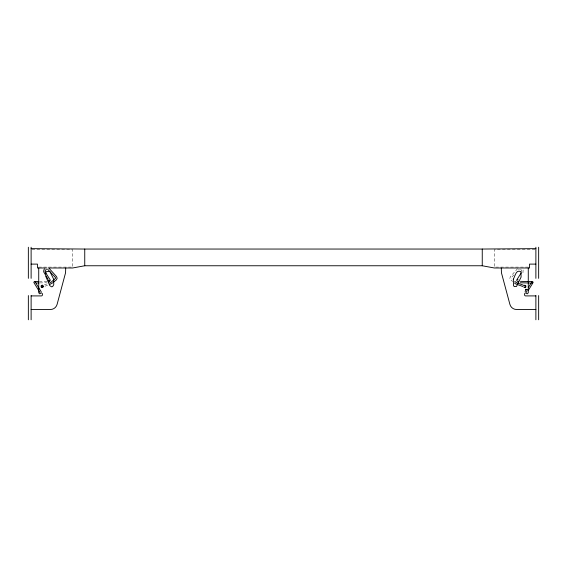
<?xml version="1.0" encoding="UTF-8"?>
<svg xmlns="http://www.w3.org/2000/svg" width="567" height="567" viewBox="0 0 567 567"><rect width="100%" height="100%" fill="white"/><g stroke="black" fill="none" stroke-linecap="round" stroke-linejoin="round"><path stroke-width="0.43" stroke-dasharray="2.83 2.13" d="M522.965 272.77L523.114 269.892M517.607 268.623L510.378 276.661L509.818 278.383L510.654 279.914L512.618 281.473M513.936 274.839L511.64 277.391L511.767 278.978M518.529 269.729L519.358 269.212M44.481 284.847L47.805 283.613M44.906 286.222L50.002 284.322M46.997 281.232L39.662 281.48M39.775 282.912L46.685 282.77M32 249.572L72.633 249.572L72.633 267.114L37.486 267.114M535 249.572L494.367 249.572L494.367 267.114L529.514 267.114M520.534 269.297L521.732 270.395L521.846 271.671"/><path stroke-width="0.85" d="M45.119 271.671L45.24 270.395L46.437 269.297M525.12 291.934L525.793 289.269L527.14 289.609L526.438 292.374M40.661 293.288L39.768 293.869L38.726 292.827L38.726 267.985M531.867 281.764L531.52 282.345M528.281 287.675L530.903 283.387M528.217 290.552L533.136 282.472L532.76 281.657L520.463 281.345M521.236 272.847L516.728 279.985L516.884 280.863L518.408 281.919M44.552 268.9L43.857 269.892L43.68 271.855L48.075 279.262M52.49 282.976L50.002 284.322M53.05 282.508L56.317 279.914L57.154 278.383L56.594 276.661L49.364 268.623M48.564 281.919L50.08 280.863L50.236 279.985L45.289 272.146M523.738 285.768L524.815 285.151L525.885 285.775L525.885 287.022L524.808 287.632L523.731 287.008M49.464 282.997L50.739 282.543L55.609 278.241L55.332 277.391L47.614 269.212M525.545 292.884L524.468 293.904L524.78 295.598L525.503 295.91L535.879 295.91M535.886 264.109L529.514 264.109L529.514 267.985L494.367 267.985L482.255 265.76L84.745 265.76L72.633 267.985L48.025 267.985M524.418 287.122L525.311 287.051L525.51 286.179L524.744 285.711M31.114 248.637L84.745 249.048L482.255 249.048L535.886 248.637M38.804 281.501L34.211 281.657L33.836 282.472L40.059 292.7M36.323 282.983L38.917 282.933M31.114 264.109L37.486 264.109L37.486 267.985L46.565 267.985M31.121 295.91L41.497 295.91L42.22 295.598L42.532 293.904L41.455 292.884M31.121 309.504L50.413 309.504A6.917 6.917 0 0 0 57.097 304.373L65.552 272.826L65.715 267.985M535.879 309.504L516.587 309.504A6.917 6.917 0 0 1 509.903 304.373L501.448 272.826L501.285 267.985M520.286 282.77L532.477 283.075L531.697 282.642M527.119 289.602L525.793 289.269M523.32 285.158L516.388 282.621L514.808 281.395M522.788 286.491L515.722 283.904L514.482 282.976M517.522 279.566L518.125 279.985M48.783 280.382L49.194 280.984L48.805 280.183M41.299 291.955L35.097 281.764L35.274 282.642M526.339 293.288L527.232 293.869L528.274 292.827L528.274 267.985M45.714 276.221L49.776 285.612L51.547 286.824L52.639 286.59L53.745 284.747L53.681 279.17L50.031 271.834L49.18 271.38L46.033 271.692L45.714 273.939M538.65 247.233L538.65 278.354M538.65 295.563L538.65 319.781M535.879 247.233L535.879 278.354M535.879 295.563L535.879 319.781M482.255 249.048L482.255 265.76M84.745 249.048L84.745 265.76M31.121 247.233L31.121 278.354M31.121 295.563L31.121 319.781M28.35 247.233L28.35 278.354M28.35 295.563L28.35 319.781M513.319 279.17L513.553 285.825L514.361 286.59L516.509 286.463L521.094 277.079L520.967 271.692C515.885 269.119 515.183 276.228 513.319 279.17M42.901 286.3L42.553 287.122L41.66 287.051L41.455 286.179L42.22 285.711L42.901 286.3M42.185 285.151L41.115 285.775L41.115 287.022L42.192 287.632L43.269 287.008L43.262 285.768L42.185 285.151"/></g></svg>
